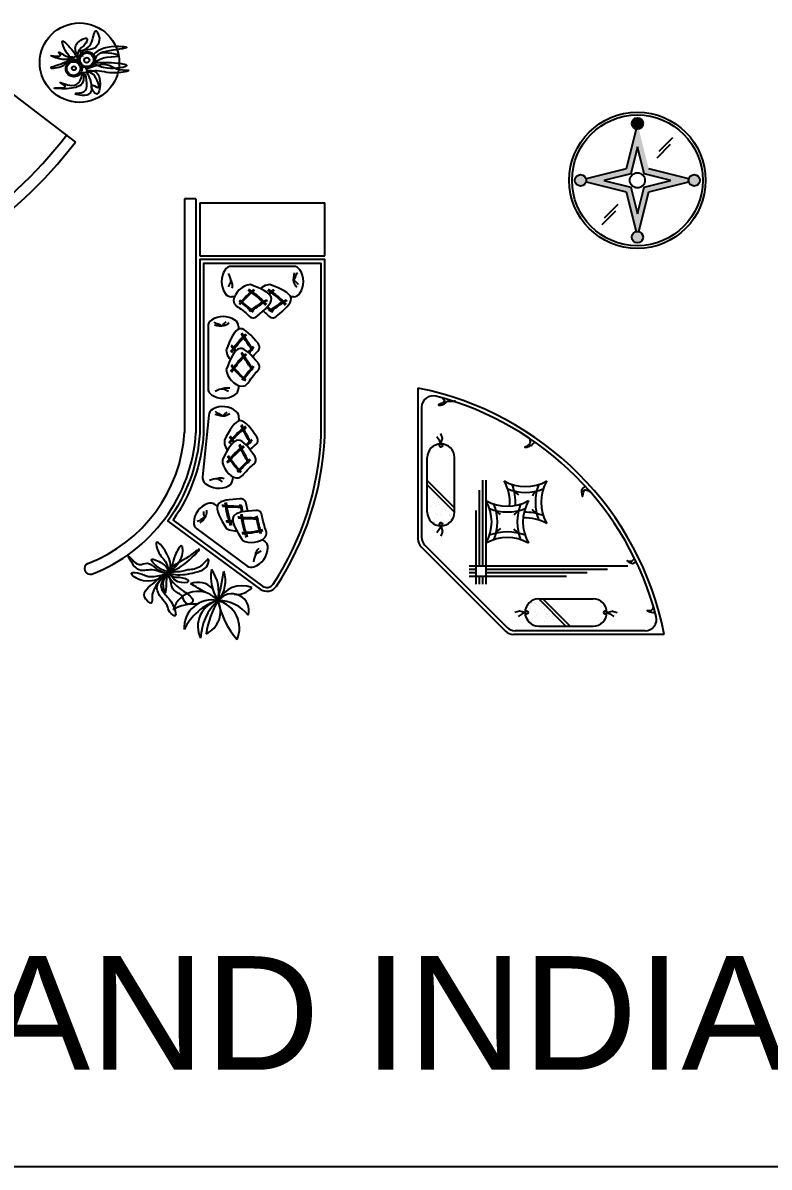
# Model space of a CAD drawing. Header units: metres. Extents: x 3586 to 7307, y 3108 to 6437.
# Drawn here: x 4051.673 to 4052.218, y 3257.717 to 3258.552 of the extents above; entities that cross this region are included whole.
import ezdxf

# ---------------------------------------------------------------- set-up
doc = ezdxf.new("R2010")
doc.units = ezdxf.units.M
doc.layers.add('FURNITURE', color=40, linetype='Continuous')
doc.layers.add('PLANTERS', color=3, linetype='Continuous')
doc.styles.get("Standard").update_dxf_attribs({"font": 'arial.ttf'})
doc.linetypes.add('ZIGZAG', pattern='A,0.00254,-5.08,[131,ltypeshp.shx,S=5.08,R=0,X=-5.08,Y=0],-10.16,[131,ltypeshp.shx,S=5.08,R=180,X=5.08,Y=0],-5.08', length=20.32254)

# ---------------------------------------------------------------- blocks, each defined once
blk = doc.blocks.new('BOLSTER')
at = {"layer": 'FURNITURE', "color": 32}
for p, q in [((-8.19161382269931, 8), (-7.425172936337276, 8)), ((7.37834684451218, 8), (8.19161382270022, 8)), ((-8.19161382269931, 0), (8.19161382269931, 0))]:
    blk.add_line(p, q, dxfattribs=at)
for centre, radius, start, end in [((-5.173822564880084, 4.000000000000227), 5.620367947894056, 146.4661160750263, 213.5338839250459), ((-8.19161382269931, 6), 2, 90, 146.4661160750263), ((8.19161382270022, 6), 2, 33.53388392497097, 90), ((5.173822564880993, 4.000000000000455), 5.62036794789419, 326.4661160749541, 33.53388392497097), ((-8.19161382269931, 1.999999999999773), 2, 213.5338839250459, 270), ((8.19161382269931, 2), 2, 270, 326.4661160750263)]:
    blk.add_arc(centre, radius, start, end, dxfattribs=at)
for points in [[(-3.745467532148268, 13.17617147494002), (-7.545738429349967, 8.432513604475389), (-1.981043166377731, 4.773123822376874)], [(1.433832008804075, 13.17617147494002), (-2.366438888397624, 8.432513604475389), (3.198256374574612, 4.773123822376874)], [(3.198256374574612, 4.773123822376874), (4.012592660837527, 4.9086523280439), (7.541418129284921, 9.516781692841505), (4.761524754363109, 11.9454888963437), (2.24817992661292, 13.58276843280692), (1.433832008804075, 13.17617147494025)], [(2.473517900270508, 12.11117552635096), (6.113622385596955, 9.094911178072834)], [(-1.961118325162261, 11.84937417609217), (-3.432648688213249, 10.92129107802702), (-5.136530848189523, 9.761187205445822), (-6.530618366631188, 8.910450085985758)], [(-1.697233402416259, 11.71761543596767), (-3.168763765467247, 10.78953233790253), (-4.872645925443521, 9.629428465321325), (-6.266733443885187, 8.778691345861262)], [(-1.496414731315326, 5.971520275446892), (-4.052249602826578, 7.905026729748897), (-6.220823725098398, 9.99320797996188)], [(-1.285302140499425, 6.208683719496548), (-3.841137012010677, 8.142190173798554), (-6.009711134282497, 10.23037142401154)], [(3.218181215790082, 11.84937417609217), (1.746650852739094, 10.92129107802702), (0.04276869276282014, 9.761187205445822), (-1.351318825678845, 8.910450085985758)], [(3.482066138536084, 11.71761543596767), (2.010535775485096, 10.78953233790253), (0.3066536155088215, 9.629428465321325), (-1.087433902932844, 8.778691345861262)], [(3.682884809637017, 5.971520275446892), (1.127049938125765, 7.905026729748897), (-1.041524184146056, 9.99320797996188)], [(3.893997400452918, 6.208683719496548), (1.338162528941666, 8.142190173798554), (-0.8304115933301546, 10.23037142401154)], [(5.928901776519979, 10.0705482381336), (3.837782130403411, 7.827686471576271), (1.978991018114812, 6.203541049962951)], [(6.166394717528874, 9.938795218442465), (4.075275071412307, 7.695933451885139), (2.216483959123707, 6.071788030271819)], [(2.288797291193532, 11.92671443426389), (5.928901776519979, 8.910450085985758)], [(-8.226672732695533, 3.714136151987759), (-8.928217663184569, 4.180126545535131), (-9.422000126289731, 4.796480351526952)], [(-8.226672732695533, 3.714136151987759), (-8.681326431631987, 2.88578698521269), (-8.928217663184569, 2.146163562108995), (-9.29855451051344, 1.653079373229048)], [(-9.05166327896086, 5.536103774630647), (-8.311001215852684, 4.180126545535131), (-8.496163823742336, 1.714717042001212)], [(8.360107660863378, 3.63701027300749), (8.001010409158425, 4.673210734415989), (8.062727401273605, 5.721011060514684)], [(8.988563703819182, 5.351202209179974), (8.371335624939547, 3.995224980084458), (8.988563703819182, 1.899618607451885)]]:
    blk.add_spline(points, degree=3, dxfattribs=at)
for points, knots in [([(-0.1845498007132846, 11.75441777537748), (-0.2631766765257453, 11.8162437847688), (-1.258055637255893, 12.62860847358849), (-2.287292802041065, 14.09726595946114), (-3.470106323590244, 13.35011063683686), (-3.745467532148268, 13.17617147494025)], [10.06626208893845, 10.06626208893845, 10.06626208893845, 10.06626208893845, 10.32102644339106, 13.32062416703665, 14.23083492141501, 14.23083492141501, 14.23083492141501, 14.23083492141501]), ([(-1.981043166377731, 4.773123822376874), (-1.710741616177529, 4.804314987325085), (-0.8559888455411055, 4.902948290164659), (0.03307901445487005, 5.421116207613238), (0.5769404371503697, 5.879762405120744)], [0, 0, 0, 0, 0.8255371360349651, 2.610529439315163, 2.610529439315163, 2.610529439315163, 2.610529439315163])]:
    blk.add_open_spline(points, degree=3, knots=knots, dxfattribs=at)
for points in [[(-2.705781640681835, 12.11117552635096), (-2.183381077727063, 11.67830383271888), (-1.660980514772291, 11.2454321390868), (-1.138579951817519, 10.81256044545466)], [(-2.890502249758811, 11.92671443426389), (-2.364728959291369, 11.49104803026188), (-1.838955668823928, 11.05538162625987), (-1.313182378356487, 10.61971522225787)], [(-1.81387206718091, 7.389922554216923), (-2.265495138690312, 6.983594475800771), (-2.732901830763694, 6.593567762881833), (-3.200308522837531, 6.203541049962951)], [(-1.628175833073783, 7.211699406111279), (-2.063693135131871, 6.822059214539536), (-2.513254358480026, 6.446923622405677), (-2.962815581828636, 6.071788030271819)]]:
    blk.add_open_spline(points, degree=3, dxfattribs=at)

msp = doc.modelspace()

# ---------------------------------------------------------------- hatches: boundary and pattern name
at = {"layer": 'FURNITURE'}
h = msp.add_hatch(color=253, dxfattribs=at)
h.paths.add_polyline_path([(4052.122856632542, 3258.474916726498, -0.1231056256177017), (4052.12084329331, 3258.474916726498), (4052.113548752615, 3258.445738563717), (4052.084370589833, 3258.438444023021, -0.06132135523694919), (4052.084494516526, 3258.437437353406, -0.06132135523694919), (4052.084370589833, 3258.43643068379), (4052.113548752615, 3258.429136143094), (4052.12084329331, 3258.399957980313, -0.1231056256177017), (4052.122856632542, 3258.399957980313), (4052.130151173237, 3258.429136143094), (4052.159329336019, 3258.43643068379, -0.06132135523694919), (4052.159205409326, 3258.437437353406, -0.06132135523694919), (4052.159329336019, 3258.438444023021), (4052.130151173237, 3258.445738563717)])
h.paths.add_polyline_path([(4052.121849962926, 3258.461830021494), (4052.126728496544, 3258.442315887023), (4052.146242631015, 3258.437437353406), (4052.126728496544, 3258.432558819788), (4052.121849962926, 3258.413044685316), (4052.116971429308, 3258.432558819788), (4052.097457294837, 3258.437437353406), (4052.116971429308, 3258.442315887023)], flags=16)
h.paths.add_polyline_path([(4052.127384103134, 3258.437437353406, -1), (4052.116315822719, 3258.437437353406, -1)], flags=0)
h.paths.add_polyline_path([(4052.127384103134, 3258.437437353406, 1), (4052.116315822719, 3258.437437353406, 1)], flags=0)
h.paths.add_polyline_path([(4052.126000568082, 3258.478943404961, 1.000000550604275), (4052.117699357771, 3258.478943404961, 1.000000550604275)])
h.paths.add_polyline_path([(4052.167506619638, 3258.437437353406, 1.000000550604275), (4052.159205409326, 3258.437437353406, 1.000000550604275)])
h.paths.add_polyline_path([(4052.117699357771, 3258.395931301849, 1), (4052.126000568082, 3258.395931301849, 1)])
h.paths.add_polyline_path([(4052.076193306215, 3258.437437353406, 1), (4052.084494516526, 3258.437437353406, 1)])
msp.add_hatch(color=253, dxfattribs=at).paths.add_polyline_path([(4052.126000568082, 3258.478943404961, 1), (4052.117699357771, 3258.478943404961, 1)])

# ---------------------------------------------------------------- linework, layer by layer
for p, q in [((4051.65890602742, 3258.505784429833), (4051.7115562049, 3258.465309687838)), ((4051.791268344063, 3258.423856338703), (4051.791268344063, 3258.253212883616)), ((4051.799569554374, 3258.423856338703), (4051.791268344063, 3258.423856338703)), ((4051.799569554374, 3258.423856338703), (4051.799569554374, 3258.25294357995)), ((4051.802336624477, 3258.421089268599), (4051.8936499379, 3258.421089268599)), ((4051.802336624477, 3258.421089268599), (4051.802336624477, 3258.382350287147)), ((4051.8936499379, 3258.382350287147), (4051.8936499379, 3258.421089268599)), ((4051.802336624477, 3258.382350287147), (4051.8936499379, 3258.382350287147)), ((4053.224284685898, 3257.716713785777), (4051.049809386482, 3257.717034444014))]:
    msp.add_line(p, q)
msp.add_circle((4051.714536875743, 3258.523413823314), 0.02903140367779577)
for centre, radius, start, end in [((4051.448305317499, 3258.667683397815), 0.3237472021343939, 284.5418986432919, 322.4487739231124), ((4051.448305317499, 3258.667683397815), 0.3320484124455322, 284.5418986432919, 322.4487739231124), ((4051.681504865533, 3258.260474650988), 0.1100034294207485, 290.8489914993352, 356.3501807543975), ((4051.681504865533, 3258.260474650988), 0.118304639731881, 290.8489914993352, 356.3501807543975), ((4051.722276678313, 3258.153849951535), 0.004153452047540209, 112.9704929510327, 288.7274900480474)]:
    msp.add_arc(centre, radius, start, end)
at = {"color": 80}
for centre, radius, start, end in [((4051.84114875194, 3258.147809161896), 0.0307069971582069, 170.0791730164157, 214.2198512606496), ((4051.788638973499, 3258.136807979828), 0.02758642392305827, 346.7903132808707, 36.1971831780711), ((4051.562639262528, 3258.192594531709), 0.2603629169618933, 346.275450410214, 351.0221505480122), ((4051.799694163424, 3258.144713546509), 0.02138494697629292, 319.7331965362386, 19.81930563430254), ((4051.801280949921, 3258.129819715854), 0.01401234593724346, 42.17678949623663, 113.7077645576188), ((4051.68681452535, 3257.941487073165), 0.2287156282611776, 58.54226073486691, 61.58582677664738), ((4051.833186956737, 3258.121999003641), 0.01936559146833947, 68.6676723546806, 154.2754644688299), ((4051.801005348315, 3258.118384629603), 0.01885072527550334, 39.51070157628915, 163.1270563427552), ((4051.825901083833, 3258.123236286207), 0.01226021279238153, 343.7491351571998, 144.070742729761), ((4051.82994675494, 3258.148033631903), 0.01302742908534949, 258.7300122297025, 322.1373806443684), ((4051.798096356379, 3258.098227938559), 0.02976111933690935, 85.57644015732016, 120.5565770989242), ((4051.811165661818, 3258.110772922498), 0.02023429389406419, 77.91209714001309, 184.1564724780905), ((4051.827523763818, 3258.091956564983), 0.04044905140433157, 107.0730364650636, 154.6003980413965), ((4051.820501734491, 3258.111665499496), 0.0195689950757909, 104.3601517001281, 206.4268110794688), ((4051.842885256129, 3258.101482831706), 0.03993481715709071, 133.2509163510526, 177.8855810260792), ((4051.871321156197, 3258.096733845891), 0.06499516822490009, 148.7307782936832, 171.5799667288081), ((4051.799624280884, 3258.122424054754), 0.01778653512225963, 294.5932134539191, 26.76471264035743), ((4051.801280949921, 3258.129819715854), 0.01401234593724346, 3.710724851862737, 6.395615109843543), ((4051.792007994308, 3258.218985275411), 0.0914698977186719, 284.7602655320095, 284.9780569675184), ((4051.809266817998, 3258.114475807084), 0.01734666984241986, 67.92910937023791, 69.52554065839585), ((4051.816325577813, 3258.114745442925), 0.01562867623918575, 92.35007800495706, 93.43488284671078), ((4051.832707444296, 3258.104377065026), 0.03133299197521151, 121.255764927843, 123.140085518215), ((4051.810775850118, 3258.110378424286), 0.02055054499968723, 336.4843240757185, 76.38180432635292), ((4051.872778188997, 3258.140908696322), 0.05798848188706143, 190.2435806138164, 221.904437357039), ((4051.815971590097, 3258.102958765201), 0.02747164127027794, 37.82380541067889, 89.99607247007633)]:
    msp.add_arc(centre, radius, start, end, dxfattribs=at)
msp.add_spline([(4051.779336436407, 3258.150796579861), (4051.790746666702, 3258.156932285778), (4051.802016318673, 3258.167987757709), (4051.790472430223, 3258.160227217046), (4051.785038078916, 3258.157136758977), (4051.778546365628, 3258.151135299517), (4051.788981412058, 3258.16198785832), (4051.788859650007, 3258.170450730507), (4051.784489595154, 3258.163726612364), (4051.782241209539, 3258.156279844688), (4051.780553182182, 3258.152330912259), (4051.767051977071, 3258.160548690184), (4051.774997075976, 3258.157703296026), (4051.779718576641, 3258.152127999131), (4051.786179595506, 3258.144498624284), (4051.794098940012, 3258.144654745918), (4051.787778517426, 3258.147364333548), (4051.782904542333, 3258.147771689524), (4051.779877989195, 3258.150751318086), (4051.777050418244, 3258.136263599842), (4051.775711892462, 3258.143192160832), (4051.776520761559, 3258.14639656855), (4051.780171041948, 3258.15099949299), (4051.767665820776, 3258.13486661284), (4051.766882688123, 3258.128660710532), (4051.762072082022, 3258.133152784263), (4051.769213241049, 3258.143735323336), (4051.774239690571, 3258.148495908278), (4051.781050200208, 3258.1517440177), (4051.761134512749, 3258.144955870695), (4051.752622124612, 3258.150848021217), (4051.758579212433, 3258.150350111339), (4051.764944187736, 3258.148182135291), (4051.770404268336, 3258.148271129122), (4051.779718576641, 3258.152127999131), (4051.780794762047, 3258.158582076343), (4051.770491400777, 3258.172531272795), (4051.771919031994, 3258.166685934969), (4051.777749392635, 3258.158018598732), (4051.77938097117, 3258.151338212645), (4051.767511373352, 3258.15287559243), (4051.756928799669, 3258.153487412456), (4051.750352956878, 3258.163035037527), (4051.758030721519, 3258.156939995078), (4051.76382840759, 3258.157818775394), (4051.771098295552, 3258.153393808265), (4051.776628654511, 3258.151022909939), (4051.780374989265, 3258.150164444729), (4051.786039017181, 3258.149418390299), (4051.800386695179, 3258.151491244489), (4051.807872397803, 3258.156318948085), (4051.808770372336, 3258.160606578967), (4051.80320238083, 3258.155891264949), (4051.793684114404, 3258.152869434051), (4051.785382622513, 3258.151381923499), (4051.779043383654, 3258.150548404958), (4051.781847173201, 3258.144860718485), (4051.792054508865, 3258.13637289963), (4051.796935404129, 3258.129420942892), (4051.793259387296, 3258.127819513042), (4051.789620992207, 3258.133304286387), (4051.783478762539, 3258.138180341547), (4051.781420473097, 3258.142987717984), (4051.778954278217, 3258.149465181793), (4051.776272261524, 3258.146690005229), (4051.773909023225, 3258.141161499829), (4051.777955312948, 3258.134006629963), (4051.78374112087, 3258.124797682144), (4051.784378710069, 3258.119291051921), (4051.780517551389, 3258.122067767355), (4051.778459251143, 3258.126875134642), (4051.774279285311, 3258.132405190964), (4051.771883390397, 3258.136422780914), (4051.771156706566, 3258.140846197122), (4051.776947472467, 3258.1482695782), (4051.778998830936, 3258.150006793376)], degree=3)
at = {"layer": 'FURNITURE'}
for p, q in [((4052.12084329331, 3258.474916726498), (4052.113548752615, 3258.445738563717)), ((4052.137818171904, 3258.458789943935), (4052.147723530453, 3258.468695302484)), ((4052.121849962926, 3258.461830021494), (4052.116971429308, 3258.442315887023)), ((4052.126728496544, 3258.442315887023), (4052.121849962926, 3258.461830021494)), ((4052.136167278812, 3258.453837264661), (4052.146072637361, 3258.46374262321)), ((4052.113548752615, 3258.445738563717), (4052.084370589833, 3258.438444023021)), ((4052.116971429308, 3258.442315887023), (4052.097457294837, 3258.437437353406)), ((4052.146242631015, 3258.437437353406), (4052.126728496544, 3258.442315887023)), ((4052.159329336019, 3258.438444023021), (4052.130151173237, 3258.445738563717)), ((4052.084370589833, 3258.43643068379), (4052.113548752615, 3258.429136143094)), ((4052.097457294837, 3258.437437353406), (4052.116971429308, 3258.432558819788)), ((4052.126728496544, 3258.432558819788), (4052.146242631015, 3258.437437353406)), ((4052.130151173237, 3258.429136143094), (4052.159329336019, 3258.43643068379)), ((4052.113548752615, 3258.429136143094), (4052.12084329331, 3258.399957980313)), ((4052.116971429308, 3258.432558819788), (4052.121849962926, 3258.413044685316)), ((4052.121849962926, 3258.413044685316), (4052.126728496544, 3258.432558819788)), ((4052.122856632542, 3258.399957980313), (4052.130151173237, 3258.429136143094)), ((4052.097890083112, 3258.410131201923), (4052.107795441661, 3258.420036560472)), ((4052.096239190021, 3258.405178522648), (4052.10614454857, 3258.415083881197)), ((4051.96155539453, 3258.285683347181), (4051.96155539453, 3258.175595469827)), ((4051.964322464634, 3258.271788202631), (4051.964322464634, 3258.176741627792)), ((4051.96843083173, 3258.195111473379), (4051.96843083173, 3258.234957282872)), ((4051.988353736477, 3258.195111473379), (4051.988353736477, 3258.234957282872)), ((4051.963986762738, 3258.169725627724), (4052.025533708812, 3258.108178681651)), ((4051.966753832842, 3258.170871785689), (4052.026679866777, 3258.110945751755)), ((4052.049768896173, 3258.131753433786), (4052.089614705666, 3258.131753433786)), ((4052.127596283719, 3258.108514383547), (4052.03254970888, 3258.108514383547)), ((4052.049768896173, 3258.111830529039), (4052.089614705666, 3258.111830529039)), ((4052.141491428269, 3258.105747313443), (4052.031403550915, 3258.105747313443))]:
    msp.add_line(p, q, dxfattribs=at)
at = {"layer": 'FURNITURE', "color": 252}
for p, q in [((4051.977538406854, 3258.247006215409), (4051.975437371259, 3258.250011844315)), ((4051.979450148223, 3258.249040436203), (4051.978372200937, 3258.252436698728)), ((4051.978383030952, 3258.244918730948), (4051.977538406854, 3258.247006215409)), ((4051.978389970815, 3258.244918734171), (4051.979455025523, 3258.248789033973)), ((4051.988353736477, 3258.198242055834), (4051.96843083173, 3258.21816496058)), ((4051.988353736477, 3258.195111473379), (4051.96843083173, 3258.215034378125)), ((4051.969063048253, 3258.210077846672), (4051.969063048253, 3258.210077846672)), ((4051.971880615237, 3258.211119741854), (4051.971880615237, 3258.211119741854)), ((4051.971732795995, 3258.19953084887), (4051.971732795995, 3258.19953084887)), ((4051.973100964059, 3258.205671234826), (4051.973100964059, 3258.205671234826)), ((4051.97368850933, 3258.201114481027), (4051.97368850933, 3258.201114481027)), ((4051.975180376694, 3258.200098785347), (4051.975180376694, 3258.200098785347)), ((4051.975483763799, 3258.202403239192), (4051.975483763799, 3258.202403239192)), ((4051.975829464854, 3258.204869731671), (4051.975829464854, 3258.204869731671)), ((4051.975957625562, 3258.206002576628), (4051.975957625562, 3258.206002576628)), ((4051.976630401578, 3258.201819529656), (4051.976630401578, 3258.201819529656)), ((4051.977378163765, 3258.201003490426), (4051.977378163765, 3258.201003490426)), ((4051.969215220352, 3258.192362173937), (4051.969215220352, 3258.192362173937)), ((4051.974388680822, 3258.194085258168), (4051.974388680822, 3258.194085258168)), ((4051.975883783878, 3258.193544270404), (4051.975883783878, 3258.193544270404)), ((4051.977970336897, 3258.194393358051), (4051.977970336897, 3258.194393358051)), ((4051.979159733443, 3258.192526379447), (4051.979159733443, 3258.192526379447)), ((4051.980263446309, 3258.199251957609), (4051.980263446309, 3258.199251957609)), ((4051.981416079571, 3258.19659687858), (4051.981416079571, 3258.19659687858)), ((4051.984414434192, 3258.193265379144), (4051.984414434192, 3258.193265379144)), ((4051.984774951608, 3258.197538858158), (4051.984774951608, 3258.197538858158)), ((4051.984945517091, 3258.192745173411), (4051.984945517091, 3258.192745173411)), ((4051.985693279277, 3258.19192913418), (4051.985693279277, 3258.19192913418)), ((4051.986105953564, 3258.196016820826), (4051.986105953564, 3258.196016820826)), ((4051.972744657872, 3258.188510468768), (4051.972744657872, 3258.188510468768)), ((4051.973492420058, 3258.187694429537), (4051.973492420058, 3258.187694429537)), ((4051.973611431955, 3258.188181466887), (4051.973611431955, 3258.188181466887)), ((4051.973663454933, 3258.187327202876), (4051.973663454933, 3258.187327202876)), ((4051.973914819059, 3258.190485920733), (4051.973914819059, 3258.190485920733)), ((4051.977538406854, 3258.183062540842), (4051.975437371259, 3258.180056911935)), ((4051.978383030952, 3258.185150025303), (4051.977538406854, 3258.183062540842)), ((4051.978389970815, 3258.18515002208), (4051.979455025523, 3258.181279722277)), ((4051.979832633494, 3258.187294260222), (4051.979832633494, 3258.187294260222)), ((4051.985314257691, 3258.190003293647), (4051.985314257691, 3258.190003293647)), ((4051.979450148223, 3258.181028320048), (4051.978372200937, 3258.177632057523)), ((4052.044660716441, 3258.128713955), (4052.044660716441, 3258.128713955)), ((4052.046586556974, 3258.129092976586), (4052.046586556974, 3258.129092976586)), ((4052.047402596205, 3258.1283452144), (4052.047402596205, 3258.1283452144)), ((4052.047922801938, 3258.127814131501), (4052.047922801938, 3258.127814131501)), ((4052.049768896173, 3258.131753433786), (4052.06969180092, 3258.111830529039)), ((4052.05067424362, 3258.129505650873), (4052.05067424362, 3258.129505650873)), ((4052.051254301374, 3258.12481577688), (4052.051254301374, 3258.12481577688)), ((4052.052196280952, 3258.128174648917), (4052.052196280952, 3258.128174648917)), ((4052.052899478628, 3258.131753433786), (4052.072822383375, 3258.111830529039)), ((4052.035685742842, 3258.122849845532), (4052.032289480318, 3258.121771898247)), ((4052.037719963635, 3258.120938104164), (4052.03471433473, 3258.118837068568)), ((4052.039807444874, 3258.121789668125), (4052.035937145072, 3258.122854722832)), ((4052.039807448097, 3258.121782728261), (4052.037719963635, 3258.120938104164)), ((4052.041951683016, 3258.123232330804), (4052.041951683016, 3258.123232330804)), ((4052.04198462567, 3258.117063152242), (4052.04198462567, 3258.117063152242)), ((4052.042351852331, 3258.116892117368), (4052.042351852331, 3258.116892117368)), ((4052.042838889682, 3258.117011129264), (4052.042838889682, 3258.117011129264)), ((4052.043167891562, 3258.116144355181), (4052.043167891562, 3258.116144355181)), ((4052.045143343527, 3258.117314516368), (4052.045143343527, 3258.117314516368)), ((4052.047183802241, 3258.122559430753), (4052.047183802241, 3258.122559430753)), ((4052.048201693199, 3258.119283481187), (4052.048201693199, 3258.119283481187)), ((4052.048742680963, 3258.117788378132), (4052.048742680963, 3258.117788378132)), ((4052.049050780846, 3258.121370034206), (4052.049050780846, 3258.121370034206)), ((4052.053909380404, 3258.123663143618), (4052.053909380404, 3258.123663143618)), ((4052.054756208141, 3258.118580074004), (4052.054756208141, 3258.118580074004)), ((4052.05566091322, 3258.120777861074), (4052.05566091322, 3258.120777861074)), ((4052.055771903821, 3258.117088206639), (4052.055771903821, 3258.117088206639)), ((4052.056476952451, 3258.120030098888), (4052.056476952451, 3258.120030098888)), ((4052.057060661987, 3258.118883461108), (4052.057060661987, 3258.118883461108)), ((4052.059527154465, 3258.119229162163), (4052.059527154465, 3258.119229162163)), ((4052.06032865762, 3258.116500661368), (4052.06032865762, 3258.116500661368)), ((4052.060659999422, 3258.119357322871), (4052.060659999422, 3258.119357322871)), ((4052.099576153742, 3258.121782728261), (4052.101663638204, 3258.120938104164)), ((4052.099576156965, 3258.121789668125), (4052.103446456768, 3258.122854722832)), ((4052.101663638204, 3258.120938104164), (4052.10466926711, 3258.118837068568)), ((4052.103697858997, 3258.122849845532), (4052.107094121522, 3258.121771898247)), ((4052.047019596731, 3258.112614917662), (4052.047019596731, 3258.112614917662)), ((4052.054188271664, 3258.115132493304), (4052.054188271664, 3258.115132493304)), ((4052.064735269465, 3258.112462745562), (4052.064735269465, 3258.112462745562)), ((4052.065777164648, 3258.115280312546), (4052.065777164648, 3258.115280312546))]:
    msp.add_line(p, q, dxfattribs=at)
at = {"layer": 'FURNITURE', "color": 253}
for p, q in [((4052.008812473983, 3258.218468083886), (4052.008812473983, 3258.155895575035)), ((4052.011302837076, 3258.218468083886), (4052.011302837076, 3258.142385356632)), ((4052.006322110889, 3258.211246465155), (4052.006322110889, 3258.155895575035)), ((4052.003831747796, 3258.196304286595), (4052.003831747796, 3258.142385356632)), ((4051.998961994436, 3258.155895575035), (4052.114956274836, 3258.155895575035)), ((4051.999015053932, 3258.153405211942), (4052.003831747796, 3258.153405211942)), ((4051.999068113427, 3258.150914848849), (4052.003831747796, 3258.150914848849)), ((4052.011302837076, 3258.153405211942), (4052.100014096276, 3258.153405211942)), ((4052.011302837076, 3258.150914848849), (4052.085071917716, 3258.150914848849)), ((4051.999121172923, 3258.148424485755), (4052.070129739156, 3258.148424485755)), ((4052.006322110889, 3258.148424485755), (4052.006322110889, 3258.142385356632)), ((4052.008812473983, 3258.148424485755), (4052.008812473983, 3258.142385356632))]:
    msp.add_line(p, q, dxfattribs=at)
at = {"layer": 'FURNITURE'}
for points in [[(4051.8936499379, 3258.250251040157), (4051.8936499379, 3258.379583217044), (4051.802336624477, 3258.379583217044), (4051.802336624477, 3258.252855927154, -0.1440690535427822), (4051.778954214834, 3258.188627707816), (4051.846380996224, 3258.138915645442, 0.4305039535330851), (4051.858250745333, 3258.141047869606, 0.134064212020044)], [(4051.890882867796, 3258.250316191629), (4051.890882867796, 3258.37681614694), (4051.805103694581, 3258.37681614694), (4051.805103694581, 3258.252769271392, -0.1385514457453393), (4051.782798562912, 3258.189231193126), (4051.848023043972, 3258.141142831143, 0.4305039535331424), (4051.855936210045, 3258.14256431392, 0.1339876390109798)]]:
    msp.add_lwpolyline(points, format="xyb", close=True, dxfattribs=at)
at = {"layer": 'FURNITURE', "color": 252, "const_width": 1.383535051856384e-06}
for points in [[(4051.967554714438, 3258.278362069987, 1), (4051.967558865044, 3258.278362069987, 1)], [(4051.972404206896, 3258.275595131287, 1), (4051.972408357501, 3258.275595131287, 1)], [(4051.975175369676, 3258.277670331353, 1), (4051.975179520281, 3258.277670331353, 1)], [(4051.976560934103, 3258.274903392654, 1), (4051.976565084708, 3258.274903392654, 1)], [(4051.98141042656, 3258.276286854086, 1), (4051.981414577166, 3258.276286854086, 1)], [(4051.983488790164, 3258.278362069987, 1), (4051.983492940769, 3258.278362069987, 1)], [(4051.989723880974, 3258.275595131287, 1), (4051.989728031579, 3258.275595131287, 1)], [(4051.997344536212, 3258.275595131287, 1), (4051.997348686817, 3258.275595131287, 1)], [(4052.001501229493, 3258.275595131287, 1), (4052.001505380098, 3258.275595131287, 1)], [(4051.966861915262, 3258.272828176753, 1), (4051.966866065867, 3258.272828176753, 1)], [(4051.967554714438, 3258.26936949942, 1), (4051.967558865044, 3258.26936949942, 1)], [(4051.972404206896, 3258.270061222218, 1), (4051.972408357501, 3258.270061222218, 1)], [(4051.976560934103, 3258.26936949942, 1), (4051.976565084708, 3258.26936949942, 1)], [(4051.979771045473, 3258.268398822221, 1), (4051.979775196078, 3258.268398822221, 1)], [(4051.983488790164, 3258.271444699486, 1), (4051.983492940769, 3258.271444699486, 1)], [(4051.983488790164, 3258.267294283519, 1), (4051.983492940769, 3258.267294283519, 1)], [(4051.986259952944, 3258.27213643812, 1), (4051.986264103549, 3258.27213643812, 1)], [(4051.989031081798, 3258.266602544885, 1), (4051.989035232403, 3258.266602544885, 1)], [(4051.989470064314, 3258.271165760921, 1), (4051.989474214919, 3258.271165760921, 1)], [(4051.992495009828, 3258.271444699486, 1), (4051.992499160433, 3258.271444699486, 1)], [(4051.995266172608, 3258.27421165402, 1), (4051.995270323213, 3258.27421165402, 1)], [(4051.995266172608, 3258.270061222218, 1), (4051.995270323213, 3258.270061222218, 1)], [(4051.997344536212, 3258.267294283519, 1), (4051.997348686817, 3258.267294283519, 1)], [(4051.970325843292, 3258.263835590351, 1), (4051.970329993898, 3258.263835590351, 1)], [(4051.970325843292, 3258.258993435751, 1), (4051.970329993898, 3258.258993435751, 1)], [(4051.975175369676, 3258.262452128919, 1), (4051.975179520281, 3258.262452128919, 1)], [(4051.976560934103, 3258.265910806252, 1), (4051.976565084708, 3258.265910806252, 1)], [(4051.979332096883, 3258.263143867553, 1), (4051.979336247488, 3258.263143867553, 1)], [(4051.98418158934, 3258.263835590351, 1), (4051.984185739945, 3258.263835590351, 1)], [(4052.004272392272, 3258.265219067618, 1), (4052.004276542878, 3258.265219067618, 1)], [(4052.001442465878, 3258.256817010757, 1), (4052.001446616483, 3258.256817010757, 1)], [(4052.05894374582, 3258.224997112786, 1), (4052.058947896425, 3258.224997112786, 1)], [(4052.038160143711, 3258.214621049116, 1), (4052.038164294317, 3258.214621049116, 1)], [(4052.073492257118, 3258.213237587684, 1), (4052.073496407723, 3258.213237587684, 1)], [(4052.071413893515, 3258.207011955817, 1), (4052.07141804412, 3258.207011955817, 1)], [(4052.082498476782, 3258.198019369414, 1), (4052.082502627387, 3258.198019369414, 1)], [(4052.069335529911, 3258.184876367046, 1), (4052.069339680516, 3258.184876367046, 1)], [(4052.099125351684, 3258.184184628412, 1), (4052.099129502289, 3258.184184628412, 1)], [(4052.105360442494, 3258.151673007642, 1), (4052.1053645931, 3258.151673007642, 1)], [(4052.131159697828, 3258.136161013517, 1), (4052.131163848434, 3258.136161013517, 1)], [(4052.132763066022, 3258.138362308142, 1), (4052.132767216627, 3258.138362308142, 1)], [(4052.12294238919, 3258.124153938968, 1), (4052.122946539795, 3258.124153938968, 1)], [(4052.127151260382, 3258.126155125977, 1), (4052.127155410988, 3258.126155125977, 1)], [(4052.127752527696, 3258.127555942632, 1), (4052.127756678301, 3258.127555942632, 1)], [(4052.130357996769, 3258.12875665167, 1), (4052.130362147374, 3258.12875665167, 1)], [(4052.131961364963, 3258.131358177363, 1), (4052.131965515568, 3258.131358177363, 1)], [(4052.134566834036, 3258.131558300815, 1), (4052.134570984641, 3258.131558300815, 1)], [(4052.107309540823, 3258.117349931641, 1), (4052.107313691428, 3258.117349931641, 1)], [(4052.10971457615, 3258.119351118649, 1), (4052.109718726755, 3258.119351118649, 1)], [(4052.114324280909, 3258.116149222602, 1), (4052.114328431515, 3258.116149222602, 1)], [(4052.117731451043, 3258.116549469505, 1), (4052.117735601648, 3258.116549469505, 1)], [(4052.118533118176, 3258.119951473168, 1), (4052.118537268781, 3258.119951473168, 1)], [(4052.121739888489, 3258.119951473168, 1), (4052.121744039094, 3258.119951473168, 1)], [(4052.124144923816, 3258.118350517227, 1), (4052.124149074421, 3258.118350517227, 1)], [(4052.125547892189, 3258.123153353381, 1), (4052.125552042794, 3258.123153353381, 1)], [(4052.129756729456, 3258.119751349717, 1), (4052.129760880061, 3258.119751349717, 1)], [(4052.132161798709, 3258.123353460997, 1), (4052.132165949314, 3258.123353460997, 1)], [(4052.132963465843, 3258.118550640679, 1), (4052.132967616448, 3258.118550640679, 1)], [(4052.100495200556, 3258.11234698787, 1), (4052.100499351162, 3258.11234698787, 1)], [(4052.101296901616, 3258.115148637015, 1), (4052.101301052222, 3258.115148637015, 1)], [(4052.104303204257, 3258.11374782036, 1), (4052.104307354862, 3258.11374782036, 1)], [(4052.10871247527, 3258.115348760467, 1), (4052.108716625875, 3258.115348760467, 1)], [(4052.11151837809, 3258.11374782036, 1), (4052.111522528695, 3258.11374782036, 1)], [(4052.116528916416, 3258.113347573457, 1), (4052.116533067021, 3258.113347573457, 1)], [(4052.121138621176, 3258.114548282496, 1), (4052.121142771781, 3258.114548282496, 1)], [(4052.122541555623, 3258.113147465841, 1), (4052.122545706228, 3258.113147465841, 1)], [(4052.125347458443, 3258.114148051428, 1), (4052.125351609048, 3258.114148051428, 1)], [(4052.128353795009, 3258.114948513563, 1), (4052.128357945614, 3258.114948513563, 1)], [(4052.132963465843, 3258.113547696909, 1), (4052.132967616448, 3258.113547696909, 1)], [(4052.134166000469, 3258.111746633351, 1), (4052.134170151074, 3258.111746633351, 1)]]:
    msp.add_lwpolyline(points, format="xyb", close=True, dxfattribs=at)
at = {"layer": 'FURNITURE', "const_width": 1.383535051856384e-06}
for points in [[(4051.995624447893, 3258.222715444893, 1), (4051.995628598498, 3258.222715444893, 1)], [(4052.00527925257, 3258.213067903621, 1), (4052.005283403175, 3258.213067903621, 1)], [(4052.014978271411, 3258.210992703555, 1), (4052.014982422016, 3258.210992703555, 1)]]:
    msp.add_lwpolyline(points, format="xyb", close=True, dxfattribs=at)
at = {"layer": 'FURNITURE'}
for centre, radius in [((4052.121849962926, 3258.437437353406), 0.04980726186682983), ((4052.121849962926, 3258.437437353406), 0.04773195928904526), ((4052.121849962926, 3258.478943404961), 0.004150605155567265), ((4052.121849962926, 3258.437437353406), 0.005534140207425537), ((4052.080343911371, 3258.437437353406), 0.004150605155567265), ((4052.163356014482, 3258.437437353406), 0.004150605155567265), ((4052.121849962926, 3258.395931301849), 0.004150605155567265)]:
    msp.add_circle(centre, radius, dxfattribs=at)
at = {"layer": 'FURNITURE', "color": 252}
for centre in [(4051.978390806147, 3258.243756587514), (4051.978390806147, 3258.186312168737), (4052.040969591531, 3258.121790503457), (4052.098414010308, 3258.121790503457)]:
    msp.add_circle(centre, 0.001162169443559297, dxfattribs=at)
at = {"layer": 'FURNITURE'}
for centre, radius, start, end in [((4051.917348576701, 3258.061540495614), 0.2284606326076385, 11.15703066083998, 78.84296933916004), ((4051.972623674945, 3258.271788202631), 0.008301210311138306, 75.27000851064022, 180), ((4051.917348576701, 3258.061540495614), 0.2256935625039257, 14.72999148935982, 75.27000851064022), ((4051.978392284103, 3258.234957282872), 0.009961452373365652, 0, 180), ((4052.040133043184, 3258.244968065406), 0.03125924507788042, 240.1371656425918, 299.8628343574081), ((4051.997459633928, 3258.202294656151), 0.03125924507788141, 354.6994114925361, 29.8628343574082), ((4052.082806452439, 3258.202294656151), 0.03125924507787895, 150.1371656425919, 209.8628343574081), ((4052.040133043184, 3258.244968065406), 0.03540985023344957, 248.523015913987, 291.4769840860129), ((4051.997459633928, 3258.202294656151), 0.03540985023345056, 356.1642563393621, 21.47698408601298), ((4052.040553231905, 3258.217020388041), 0.0108184442045976, 214.2968358653042, 239.2085480193366), ((4052.054463295156, 3258.201591491593), 0.0108184442045976, 124.2968358653042, 149.2085480193367), ((4052.082806452439, 3258.202294656151), 0.03540985023344811, 158.5230159139871, 201.4769840860129), ((4051.984194197154, 3258.187945513319), 0.03125924507788141, 330.1371656425918, 29.8628343574082), ((4052.02686760641, 3258.230618922575), 0.03125924507788042, 240.1371656425918, 299.8628343574081), ((4051.984194197154, 3258.187945513319), 0.03540985023345056, 338.523015913987, 21.47698408601298), ((4052.069541015665, 3258.187945513319), 0.03540985023344811, 158.5230159139871, 201.4769840860129), ((4052.069541015665, 3258.187945513319), 0.03125924507787895, 150.1371656425919, 209.8628343574081), ((4051.978392284103, 3258.195111473379), 0.009961452373365652, 180, 0), ((4052.02686760641, 3258.230618922575), 0.03540985023344957, 248.523015913987, 291.4769840860129), ((4052.02728779513, 3258.20267124521), 0.0108184442045976, 214.2968358653042, 239.2085480193366), ((4052.041197858382, 3258.187242348762), 0.0108184442045976, 124.2968358653042, 149.2085480193367), ((4052.040133043184, 3258.159621246895), 0.03540985023345506, 68.52301591398701, 91.68496991536088), ((4052.053905434323, 3258.2033538218), 0.0108184442045976, 214.2968358653042, 239.2085480193366), ((4052.027926772059, 3258.17417312218), 0.0108184442045976, 124.2968358653042, 149.2085480193367), ((4052.040639997548, 3258.189004678969), 0.0108184442045976, 214.2968358653042, 239.2085480193366), ((4052.040133043184, 3258.159621246895), 0.03125924507788591, 60.13716564259178, 93.14981475819079), ((4051.969856604841, 3258.175595469827), 0.008301210311138306, 180, 225), ((4051.972623674945, 3258.176741627792), 0.008301210311138306, 180, 225), ((4052.02686760641, 3258.145272104063), 0.03125924507788591, 60.13716564259178, 119.8628343574082), ((4052.02686760641, 3258.145272104063), 0.03540985023345506, 68.52301591398701, 111.476984086013), ((4052.049768896173, 3258.121791981413), 0.009961452373365652, 90, 270), ((4052.089614705666, 3258.121791981413), 0.009961452373365652, 270, 90), ((4052.127596283719, 3258.116815593858), 0.008301210311138306, 270, 14.72999148935982), ((4052.031403550915, 3258.114048523754), 0.008301210311138306, 225, 270), ((4052.03254970888, 3258.116815593858), 0.008301210311138306, 225, 270)]:
    msp.add_arc(centre, radius, start, end, dxfattribs=at)
at = {"layer": 'FURNITURE', "color": 252}
for centre, start, end in [((4051.979028162069, 3258.248906501083), 344.613808634229, 17.6090330312927), ((4051.979028162069, 3258.181162255168), 342.3909669687073, 15.38619136577099), ((4052.035819677962, 3258.122427859378), 74.613808634229, 107.6090330312927), ((4052.103563923878, 3258.122427859378), 72.3909669687073, 105.386191365771)]:
    msp.add_arc(centre, 0.0004427312165940178, start, end, dxfattribs=at)
at = {"layer": 'FURNITURE'}
for points in [[(4051.979488582322, 3258.278511009411), (4051.98095611413, 3258.276146013054), (4051.979436678416, 3258.274797452088), (4051.976735470677, 3258.273448906956), (4051.981124929011, 3258.274291743704), (4051.982813179607, 3258.275977433036), (4051.985852017109, 3258.276146013054), (4051.988953867943, 3258.276402797909)], [(4052.042993257423, 3258.249026490723), (4052.042741831571, 3258.244351859677), (4052.039702994069, 3258.242497606162), (4052.043417125024, 3258.243340442911), (4052.045611854191, 3258.245026132242), (4052.046655774865, 3258.246519501608)], [(4052.083785507439, 3258.213975177502), (4052.081135309224, 3258.211015533299), (4052.081810602678, 3258.20663273787), (4052.082992374702, 3258.210846969116), (4052.087083918765, 3258.210293639481)], [(4052.119635500422, 3258.161628380232), (4052.117986688716, 3258.159467038574), (4052.114947817288, 3258.159298474391), (4052.114441372642, 3258.159635602756), (4052.117480210145, 3258.157781349242), (4052.120181383957, 3258.158455621808), (4052.120990349895, 3258.158842152158)], [(4052.133616034503, 3258.126084828065), (4052.130993780368, 3258.12294040741), (4052.128967900009, 3258.123277535776), (4052.132006737511, 3258.121928990644), (4052.134032651797, 3258.121760426462), (4052.134800623962, 3258.12197385807)]]:
    msp.add_spline(points, degree=3, dxfattribs=at)
at = {"layer": 'PLANTERS', "color": 32, "linetype": 'ZIGZAG', "ltscale": 0.05}
for centre, radius in [((4051.720097844503, 3258.525545838761), 0.005955658100604707), ((4051.719861613935, 3258.525545838761), 0.004987902221700854), ((4051.710474493498, 3258.519058721259), 0.005955658100604707), ((4051.71023826293, 3258.519058721259), 0.004987902221700854)]:
    msp.add_circle(centre, radius, dxfattribs=at)
at = {"layer": 'PLANTERS', "color": 32, "linetype": 'ZIGZAG', "ltscale": 0.025}
for centre, radius in [((4051.719869472577, 3258.52526179274), 0.001899333216509547), ((4051.710428052323, 3258.519324255766), 0.001476031199364695)]:
    msp.add_circle(centre, radius, dxfattribs=at)
at = {"layer": 'PLANTERS', "color": 74}
for points in [[(4051.712650789473, 3258.529291580103), (4051.712276393879, 3258.536789315842), (4051.720138701359, 3258.540913070498), (4051.718266723387, 3258.536414429055), (4051.715645954228, 3258.534165108333), (4051.713025185068, 3258.528916693316), (4051.713025185068, 3258.526667372595)], [(4051.714148371851, 3258.531540900825), (4051.723508261707, 3258.538663749776), (4051.726503404696, 3258.546536372302), (4051.728749778262, 3258.542787504433), (4051.724257052896, 3258.533415334759), (4051.71676914101, 3258.531915787612), (4051.714148371851, 3258.526667372595)], [(4051.714897163039, 3258.52479293866), (4051.708532437936, 3258.527042259382), (4051.702167712834, 3258.539038636563), (4051.709655624719, 3258.531915787612), (4051.713773976256, 3258.525167825447)], [(4051.72463144849, 3258.529291580103), (4051.732493734205, 3258.534165108333), (4051.748967140352, 3258.53453999512), (4051.733991316582, 3258.531540900825), (4051.726877800291, 3258.528166919742), (4051.725380217913, 3258.522543617938)], [(4051.709655624719, 3258.527042259382), (4051.701044526051, 3258.525917599021), (4051.69393100976, 3258.528541806529), (4051.700670130457, 3258.528916693316), (4051.699546943674, 3258.530791127251), (4051.704788481994, 3258.528166919742), (4051.709655624719, 3258.527792032955)], [(4051.709281229125, 3258.526667372595), (4051.702542108428, 3258.522918504726), (4051.693556614166, 3258.519544523643), (4051.702167712834, 3258.521044070791), (4051.707783646748, 3258.526292485808), (4051.717517932199, 3258.528541806529)], [(4051.725754613508, 3258.524043165086), (4051.73474010777, 3258.527417146168), (4051.743351206438, 3258.528541806529), (4051.735488898959, 3258.530416240464), (4051.730621756233, 3258.530416240464)], [(4051.71938991017, 3258.517670046996), (4051.728000987073, 3258.515045839487), (4051.726129009102, 3258.500800141584), (4051.723508261707, 3258.507173216962), (4051.727626591479, 3258.505298783027), (4051.72463144849, 3258.5146709527), (4051.714897163039, 3258.515045839487)], [(4051.725005822319, 3258.522918504726), (4051.73474010777, 3258.519544523643), (4051.748967140352, 3258.521418957578), (4051.735863294553, 3258.523293391512), (4051.728749778262, 3258.523293391512), (4051.725380217913, 3258.523293391512)], [(4051.717517932199, 3258.516170499848), (4051.714522767445, 3258.506423443388), (4051.696926174514, 3258.50492389624), (4051.704039690806, 3258.506048556601), (4051.700670130457, 3258.50867276411), (4051.708906833531, 3258.506798330175), (4051.714522767445, 3258.509422537683), (4051.71676914101, 3258.516170499848)], [(4051.718641118981, 3258.515420726274), (4051.715645954228, 3258.501175028371), (4051.711527602691, 3258.500800141584), (4051.721261888141, 3258.500425254797), (4051.723133866113, 3258.50867276411), (4051.720138701359, 3258.516170499848)]]:
    msp.add_spline(points, degree=3, dxfattribs=at)
at = {"layer": 'PLANTERS', "color": 74, "end_tangent": (0.7804660022030891, -0.6251982240898702)}
msp.add_spline([(4051.719015514576, 3258.516545386635), (4051.725754613508, 3258.517670046996), (4051.741479228467, 3258.516170499848), (4051.750464722729, 3258.517670046996), (4051.744099997627, 3258.518044933783), (4051.735863294553, 3258.521418957578), (4051.719015514576, 3258.518419863282)], degree=3, dxfattribs=at)

# ---------------------------------------------------------------- block references
at = {"layer": 'FURNITURE', "xscale": 0.002767070103712768, "yscale": 0.002767070103712768, "zscale": 0.002767070103712768}
for p, rotation in [((4051.848108337927, 3258.374573945788), 180), ((4051.808393477953, 3258.308102083237), 270), ((4051.806602247572, 3258.243495533387), 264.2167940650638), ((4051.818407140608, 3258.169379413735), 323.5995861266225)]:
    msp.add_blockref('BOLSTER', p, dxfattribs=dict(at, rotation=rotation))

# ---------------------------------------------------------------- texts
msp.add_text('SOFAS AND INDIAN SITTING', height=0.08301210311138305).set_placement((4051.219776560896, 3257.787790589749))

doc.saveas('drawing.dxf')
